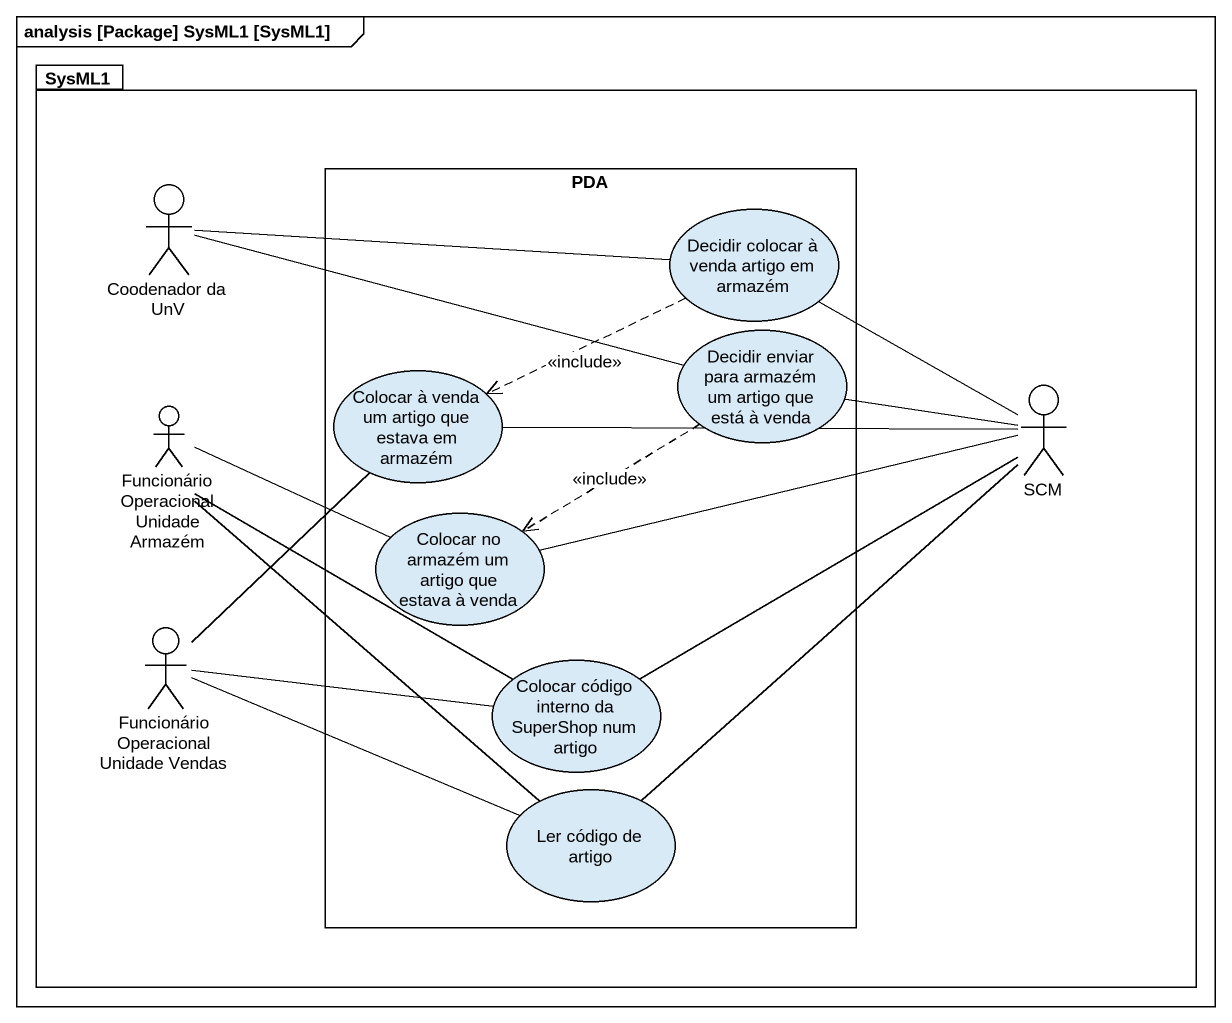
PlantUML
@startuml
mainframe analysis [Package] SysML1 [SysML1]
package SysML1 {
  actor "Coodenador da UnV" as Coodenador_da_UnV
  rectangle PDA {
    usecase "Decidir colocar à venda artigo em armazém" as Decidir_colocar_à_venda
    usecase "Colocar à venda um artigo que estava em armazém" as Colocar_à_venda_um_artigo
    usecase "Decidir enviar para armazém um artigo que está à venda" as Decidir_enviar_para_armazém
    usecase "Colocar no armazém um artigo que estava à venda" as Colocar_no_armazém_um
    usecase "Colocar código interno da SuperShop num artigo" as Colocar_código_interno_da
    usecase "Ler código de artigo" as Ler_código_de_artigo
  }
  actor "Funcionário Operacional Unidade Armazém" as Funcionário_Operacional
  actor SCM
  actor "Funcionário Operacional Unidade Vendas" as Funcionário_Operacional_2
}
Coodenador_da_UnV -right- Decidir_colocar_à_venda
Coodenador_da_UnV -right- Decidir_enviar_para_armazém
Decidir_colocar_à_venda .left.> Colocar_à_venda_um_artigo : <<include>>
Decidir_colocar_à_venda -- SCM
Colocar_à_venda_um_artigo -right- SCM
Decidir_enviar_para_armazém -right- SCM
Decidir_enviar_para_armazém ..> Colocar_no_armazém_um : <<include>>
Funcionário_Operacional -right- Colocar_no_armazém_um
Funcionário_Operacional -right- Colocar_código_interno_da
Funcionário_Operacional -- Ler_código_de_artigo
Colocar_no_armazém_um -right- SCM
Funcionário_Operacional_2 -up- Colocar_à_venda_um_artigo
Funcionário_Operacional_2 -right- Colocar_código_interno_da
Funcionário_Operacional_2 -right- Ler_código_de_artigo
Colocar_código_interno_da -right- SCM
Ler_código_de_artigo -up- SCM
@enduml
